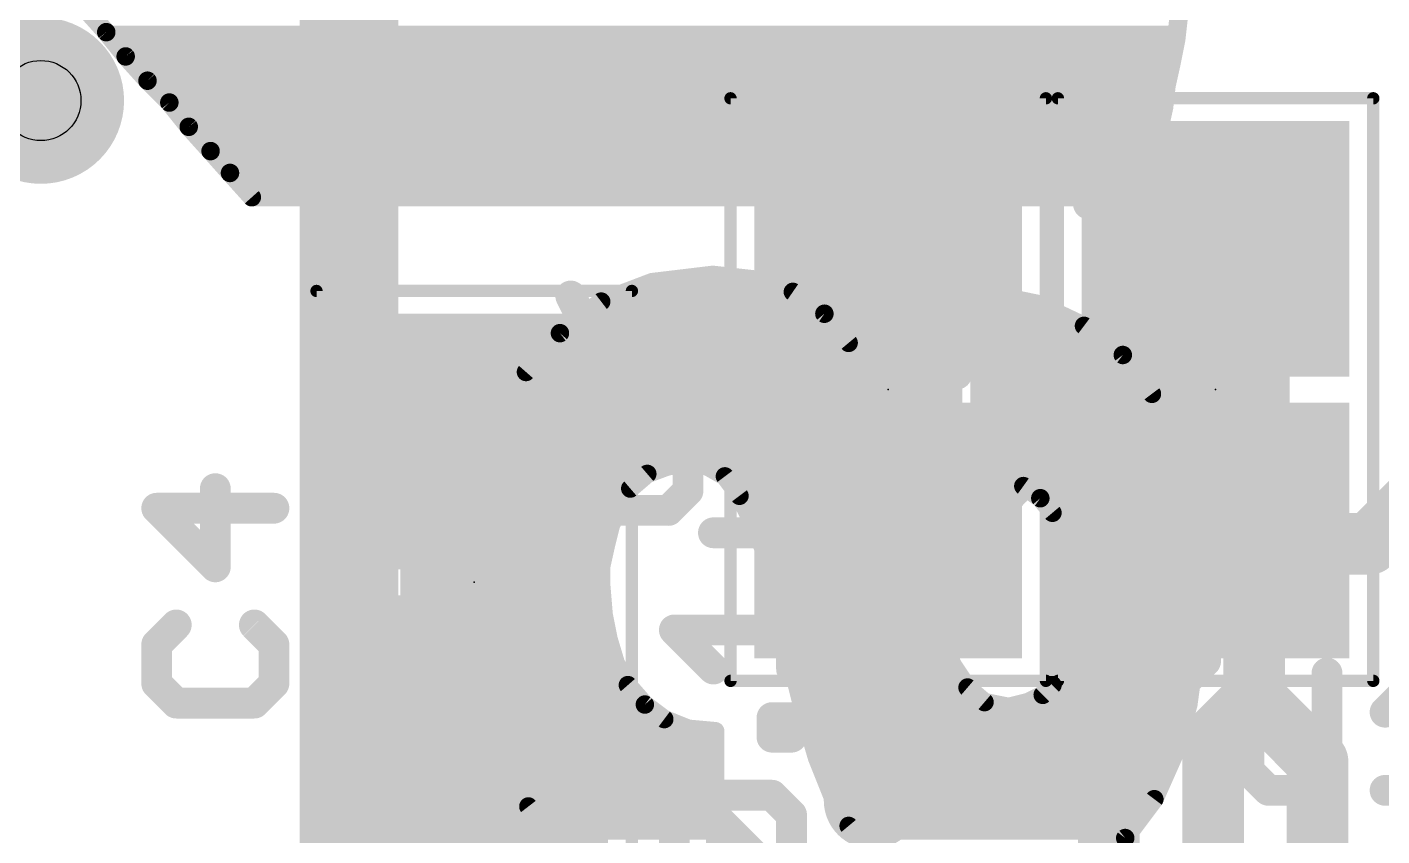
# Model space of a CAD drawing. Extents: x -44 to 63, y -21 to 59.
# Drawn here: x 7.17 to 12.75, y 20.7 to 24.04 of the extents above; entities that cross this region are included whole.
import ezdxf

# ---------------------------------------------------------------- set-up
doc = ezdxf.new("R2010")
doc.units = 0
for name, color, linetype in [('1', 12, 'CONTINUOUS'), ('16', 132, 'CONTINUOUS'), ('18', 110, 'CONTINUOUS'), ('21', 41, 'CONTINUOUS'), ('22', 40, 'CONTINUOUS'), ('23', 53, 'CONTINUOUS'), ('25', 253, 'CONTINUOUS'), ('27', 253, 'CONTINUOUS'), ('29', 253, 'CONTINUOUS'), ('31', 253, 'CONTINUOUS'), ('35', 253, 'CONTINUOUS'), ('39', 12, 'CONTINUOUS'), ('44', 253, 'CONTINUOUS'), ('51', 53, 'CONTINUOUS')]:
    doc.layers.add(name, color=color, linetype=linetype)

# ---------------------------------------------------------------- blocks, each defined once
blk = doc.blocks.new('RECT')
blk.add_solid([(-0.5, -0.5), (0.5, -0.5), (-0.5, 0.5), (0.5, 0.5)])
blk = doc.blocks.new('ROUNDV')
at = {"const_width": 0.5}
blk.add_lwpolyline([(0, -0.25, 1), (0, 0.25, 1), (0, -0.25)], format="xyb", dxfattribs=at)

msp = doc.modelspace()

# ---------------------------------------------------------------- linework, layer by layer
at = {"layer": '1', "const_width": 0.254}
for points in [[(13.0175, 22.225), (12.7, 21.9075)], [(10.7156, 21.1931), (10.7156, 21.9625)], [(12.2238, 21.8038), (12.065, 21.9625)], [(12.12, 21.9075), (12.065, 21.9625)], [(12.7, 21.9075), (12.12, 21.9075)], [(12.2238, 21.2725), (12.2238, 21.8038)], [(12.055, 21.1038), (12.2238, 21.2725)], [(12.485, 21.0113), (12.2238, 21.2725)], [(9.0091, 20.0819), (9.0091, 21.1687)], [(10.8347, 21.0741), (10.7156, 21.1931)], [(12.055, 20.275), (12.055, 21.1038)], [(11.4697, 21.0741), (10.8347, 21.0741)], [(11.625, 20.9187), (11.4697, 21.0741)], [(12.485, 20.275), (12.485, 21.0113)], [(11.625, 20.275), (11.625, 20.9187)]]:
    msp.add_lwpolyline(points, dxfattribs=at)
at = {"layer": '1', "const_width": 0.127}
for points in [[(10.7791, 21.9625, 1), (10.6521, 21.9625)], [(12.1099, 22.0074, 1), (12.0201, 21.9176)], [(12.1099, 22.0074, 1), (12.0201, 21.9176)], [(12.12, 21.971, 1), (12.12, 21.844)], [(12.0751, 21.8626, 1), (12.1649, 21.9524)], [(12.6551, 21.9524, 1), (12.7449, 21.8626)], [(12.7, 21.844, 1), (12.7, 21.971)], [(12.2873, 21.8038, 1), (12.1603, 21.8038)], [(12.1788, 21.7588, 1), (12.2687, 21.8487)], [(12.2687, 21.3174, 1), (12.1788, 21.2276)], [(12.2687, 21.2276, 1), (12.1788, 21.3174)], [(12.1603, 21.2725, 1), (12.2873, 21.2725)], [(9.0726, 21.1687, 1), (8.9456, 21.1687)], [(10.7605, 21.238, 1), (10.6707, 21.1482)], [(10.6521, 21.1931, 1), (10.7791, 21.1931)], [(12.1185, 21.1038, 1), (11.9915, 21.1038)], [(10.8347, 21.1376, 1), (10.8347, 21.0106)], [(10.7898, 21.0292, 1), (10.8796, 21.119)], [(11.5146, 21.119, 1), (11.4248, 21.0292)], [(11.4697, 21.0106, 1), (11.4697, 21.1376)], [(12.0101, 21.1487, 1), (12.0999, 21.0588)], [(12.5485, 21.0113, 1), (12.4215, 21.0113)], [(12.4401, 20.9663, 1), (12.5299, 21.0562)], [(11.6885, 20.9187, 1), (11.5615, 20.9187)], [(11.5801, 20.8738, 1), (11.6699, 20.9637)]]:
    msp.add_lwpolyline(points, format="xyb", dxfattribs=at)
at = {"layer": '16', "const_width": 0.4064}
msp.add_lwpolyline([(8.4931, 20.0819), (8.4931, 24.2888)], dxfattribs=at)
at = {"layer": '21', "const_width": 0.2}
msp.add_lwpolyline([(10.65, 20.75, 1), (10.65, 20.95, 1), (10.65, 20.75)], format="xyb", dxfattribs=at)
at = {"layer": '22', "const_width": 0.0762}
for points in [[(7.4025, 24.115), (7.4925, 24.015)], [(11.9025, 23.985), (11.9125, 24.075)], [(7.4925, 24.015), (7.5725, 23.915)], [(7.5021, 24.003), (11.9045, 24.003)], [(11.8825, 23.885), (11.9025, 23.985)], [(7.5631, 23.9268), (11.8909, 23.9268)], [(7.5725, 23.915), (7.6625, 23.815)], [(11.8625, 23.795), (11.8825, 23.885)], [(7.6305, 23.8506), (11.8749, 23.8506)], [(7.6625, 23.815), (7.7525, 23.725)], [(7.7031, 23.7744), (11.8602, 23.7744)], [(11.8525, 23.705), (11.8625, 23.795)], [(7.7525, 23.725), (7.8325, 23.625)], [(7.7739, 23.6982), (11.851, 23.6982)], [(11.8325, 23.615), (11.8525, 23.705)], [(7.8325, 23.625), (7.9225, 23.525)], [(7.8352, 23.622), (11.8341, 23.622)], [(11.8225, 23.515), (11.8325, 23.615)], [(7.9038, 23.5458), (11.8256, 23.5458)], [(7.9225, 23.525), (8.0025, 23.435)], [(11.8025, 23.425), (11.8225, 23.515)], [(7.9717, 23.4696), (11.8124, 23.4696)], [(8.0025, 23.435), (8.0925, 23.335)], [(11.7825, 23.335), (11.8025, 23.425)], [(8.0399, 23.3934), (11.7955, 23.3934)], [(8.0925, 23.335), (11.7825, 23.335)], [(9.7425, 22.985), (9.5325, 22.905)], [(9.9925, 23.015), (9.7425, 22.985)], [(9.9708, 23.0124), (10.0159, 23.0124)], [(10.1725, 22.995), (9.9925, 23.015)], [(10.3225, 22.945), (10.1725, 22.995)], [(9.6144, 22.9362), (10.3352, 22.9362)], [(10.4525, 22.855), (10.3225, 22.945)], [(11.3325, 22.895), (11.0925, 22.945)], [(11.0925, 22.945), (11.0925, 22.205)], [(11.0925, 22.9362), (11.1347, 22.9362)], [(9.5325, 22.905), (9.3625, 22.775)], [(9.4737, 22.86), (10.4453, 22.86)], [(11.0925, 22.86), (11.4064, 22.86)], [(11.5225, 22.805), (11.3325, 22.895)], [(10.5525, 22.735), (10.4525, 22.855)], [(11.6825, 22.685), (11.5225, 22.805)], [(9.3625, 22.775), (9.2225, 22.615)], [(9.374, 22.7838), (10.5118, 22.7838)], [(11.0925, 22.7838), (11.5508, 22.7838)], [(9.3035, 22.7076), (10.5694, 22.7076)], [(10.6325, 22.605), (10.5525, 22.735)], [(11.0925, 22.7076), (11.6524, 22.7076)], [(11.8025, 22.525), (11.6825, 22.685)], [(9.2225, 22.615), (9.1225, 22.415)], [(9.2369, 22.6314), (10.6163, 22.6314)], [(10.6925, 22.455), (10.6325, 22.605)], [(11.0925, 22.6314), (11.7227, 22.6314)], [(9.1926, 22.5552), (10.6524, 22.5552)], [(11.0925, 22.5552), (11.7798, 22.5552)], [(11.8925, 22.345), (11.8025, 22.525)], [(9.1545, 22.479), (10.6829, 22.479)], [(11.0925, 22.479), (11.8255, 22.479)], [(9.1225, 22.415), (9.0625, 22.195)], [(10.7425, 22.285), (10.6925, 22.455)], [(9.1192, 22.4028), (10.7079, 22.4028)], [(11.0925, 22.4028), (11.8636, 22.4028)], [(9.0984, 22.3266), (10.7303, 22.3266)], [(11.0925, 22.3266), (11.8978, 22.3266)], [(11.9525, 22.135), (11.8925, 22.345)], [(9.0776, 22.2504), (10.7533, 22.2504)], [(9.8025, 22.225), (9.8925, 22.245)], [(9.8925, 22.245), (9.9725, 22.225)], [(10.7925, 22.125), (10.7425, 22.285)], [(11.0925, 22.2504), (11.9195, 22.2504)], [(9.0625, 22.195), (9.0225, 21.965)], [(9.6525, 22.135), (9.7225, 22.195)], [(9.7225, 22.195), (9.8025, 22.225)], [(9.9725, 22.225), (10.0425, 22.185)], [(11.0925, 22.205), (11.1925, 22.185)], [(9.0589, 22.1742), (9.6982, 22.1742)], [(9.6125, 22.065), (9.6525, 22.135)], [(10.0425, 22.185), (10.1025, 22.105)], [(10.0506, 22.1742), (10.7771, 22.1742)], [(11.1925, 22.185), (11.2725, 22.145)], [(11.2141, 22.1742), (11.9413, 22.1742)], [(11.2725, 22.145), (11.3425, 22.095)], [(11.9825, 21.925), (11.9525, 22.135)], [(9.0456, 22.098), (9.6314, 22.098)], [(10.1025, 22.105), (10.1525, 22.005)], [(10.106, 22.098), (10.7973, 22.098)], [(10.8225, 21.955), (10.7925, 22.125)], [(11.3383, 22.098), (11.9578, 22.098)], [(11.3425, 22.095), (11.3925, 22.035)], [(9.0324, 22.0218), (9.5909, 22.0218)], [(9.5725, 21.985), (9.6125, 22.065)], [(10.1441, 22.0218), (10.8107, 22.0218)], [(11.3925, 22.035), (11.4325, 21.955)], [(11.3991, 22.0218), (11.9687, 22.0218)], [(9.0225, 21.965), (9.0125, 21.725)], [(9.5525, 21.905), (9.5725, 21.985)], [(10.1525, 22.005), (10.2025, 21.885)], [(9.0217, 21.9456), (9.5626, 21.9456)], [(10.1773, 21.9456), (10.8248, 21.9456)], [(10.8625, 21.795), (10.8225, 21.955)], [(11.4325, 21.955), (11.4525, 21.865)], [(11.4346, 21.9456), (11.9796, 21.9456)], [(11.9925, 21.695), (11.9825, 21.925)], [(9.0185, 21.8694), (9.5446, 21.8694)], [(9.5325, 21.815), (9.5525, 21.905)], [(10.2025, 21.885), (10.2425, 21.735)], [(10.2067, 21.8694), (10.8439, 21.8694)], [(11.4515, 21.8694), (11.9849, 21.8694)], [(11.4525, 21.865), (11.4725, 21.775)], [(9.5325, 21.735), (9.5325, 21.815)], [(9.0153, 21.7932), (9.5325, 21.7932)], [(10.227, 21.7932), (10.8629, 21.7932)], [(10.8925, 21.645), (10.8625, 21.795)], [(11.4685, 21.7932), (11.9882, 21.7932)], [(11.4725, 21.775), (11.4725, 21.605)], [(9.0125, 21.725), (9.0225, 21.485)], [(9.0128, 21.717), (9.534, 21.717)], [(9.5425, 21.615), (9.5325, 21.735)], [(10.2425, 21.735), (10.2825, 21.555)], [(10.2465, 21.717), (10.8781, 21.717)], [(11.4725, 21.717), (11.9915, 21.717)], [(11.9825, 21.465), (11.9925, 21.695)], [(9.016, 21.6408), (9.5404, 21.6408)], [(10.2634, 21.6408), (10.8938, 21.6408)], [(10.9325, 21.515), (10.8925, 21.645)], [(11.4725, 21.6408), (11.9901, 21.6408)], [(9.5625, 21.515), (9.5425, 21.615)], [(11.4725, 21.605), (11.4625, 21.525)], [(9.0192, 21.5646), (9.5526, 21.5646)], [(10.2804, 21.5646), (10.9172, 21.5646)], [(10.2825, 21.555), (10.3325, 21.355)], [(11.4625, 21.525), (11.4525, 21.455)], [(11.4675, 21.5646), (11.9868, 21.5646)], [(9.0224, 21.4884), (9.5705, 21.4884)], [(9.0225, 21.485), (9.0625, 21.245)], [(9.5925, 21.415), (9.5625, 21.515)], [(10.2992, 21.4884), (10.9446, 21.4884)], [(10.9825, 21.405), (10.9325, 21.515)], [(11.4573, 21.4884), (11.9835, 21.4884)], [(11.9525, 21.245), (11.9825, 21.465)], [(9.0346, 21.4122), (9.5941, 21.4122)], [(9.6425, 21.325), (9.5925, 21.415)], [(10.3182, 21.4122), (10.9792, 21.4122)], [(11.4525, 21.455), (11.4325, 21.385)], [(11.4403, 21.4122), (11.9753, 21.4122)], [(10.3325, 21.355), (10.3725, 21.195)], [(11.0425, 21.315), (10.9825, 21.405)], [(11.4325, 21.385), (11.3925, 21.325)], [(9.0473, 21.336), (9.6364, 21.336)], [(9.7125, 21.245), (9.6425, 21.325)], [(10.3373, 21.336), (11.0285, 21.336)], [(11.1125, 21.255), (11.0425, 21.315)], [(11.3925, 21.325), (11.3525, 21.285)], [(11.3998, 21.336), (11.9649, 21.336)], [(9.06, 21.2598), (9.6996, 21.2598)], [(9.0625, 21.245), (9.1325, 21.025)], [(9.7925, 21.185), (9.7125, 21.245)], [(10.3563, 21.2598), (11.1069, 21.2598)], [(11.2125, 21.235), (11.1125, 21.255)], [(11.2925, 21.255), (11.2125, 21.235)], [(11.3525, 21.285), (11.2925, 21.255)], [(11.3021, 21.2598), (11.9545, 21.2598)], [(11.8925, 21.035), (11.9525, 21.245)], [(9.082, 21.1836), (9.796, 21.1836)], [(9.8925, 21.145), (9.7925, 21.185)], [(10.3725, 21.195), (10.4225, 21.025)], [(10.3758, 21.1836), (11.935, 21.1836)], [(10.0025, 21.135), (9.8925, 21.145)], [(10.0025, 21.045), (10.0025, 21.135)], [(9.1063, 21.1074), (10.0025, 21.1074)], [(10.3983, 21.1074), (11.9132, 21.1074)], [(9.1305, 21.0312), (10.0025, 21.0312)], [(9.1325, 21.025), (9.2325, 20.825)], [(10.0025, 20.395), (10.0025, 21.045)], [(10.4207, 21.0312), (11.8908, 21.0312)], [(10.4225, 21.025), (10.4825, 20.875)], [(11.8125, 20.855), (11.8925, 21.035)], [(9.1675, 20.955), (10.0025, 20.955)], [(10.4505, 20.955), (11.8569, 20.955)], [(9.2056, 20.8788), (10.0025, 20.8788)], [(10.481, 20.8788), (11.8231, 20.8788)], [(10.4825, 20.875), (10.5525, 20.745)], [(11.6925, 20.695), (11.8125, 20.855)], [(9.2325, 20.825), (9.3625, 20.655)], [(9.2496, 20.8026), (10.0025, 20.8026)], [(10.5215, 20.8026), (11.7732, 20.8026)], [(10.5525, 20.745), (10.6525, 20.625)], [(9.3079, 20.7264), (10.0025, 20.7264)], [(10.568, 20.7264), (11.7161, 20.7264)], [(11.5325, 20.565), (11.6925, 20.695)]]:
    msp.add_lwpolyline(points, dxfattribs=at)
at = {"layer": '22', "const_width": 0.0381}
for points in [[(7.5074, 24.0269, 1), (7.4776, 24.0031)], [(7.4783, 24.0023, 1), (7.5067, 24.0277)], [(7.5021, 24.0221, 1), (7.5021, 23.984)], [(11.9212, 23.9813, 1), (11.8838, 23.9887)], [(11.9045, 23.984, 1), (11.9045, 24.0221)], [(7.5631, 23.9459, 1), (7.5631, 23.9078)], [(11.8836, 23.9871, 1), (11.9214, 23.9829)], [(11.8909, 23.9078, 1), (11.8909, 23.9459)], [(7.5867, 23.9277, 1), (7.5583, 23.9023)], [(7.5576, 23.9031, 1), (7.5874, 23.9269)], [(11.8638, 23.8887, 1), (11.9012, 23.8813)], [(11.9011, 23.8809, 1), (11.8639, 23.8891)], [(7.6305, 23.8697, 1), (7.6305, 23.8316)], [(7.676, 23.8285, 1), (7.649, 23.8015)], [(7.6483, 23.8023, 1), (7.6767, 23.8277)], [(11.8749, 23.8316, 1), (11.8749, 23.8697)], [(7.7031, 23.7934, 1), (7.7031, 23.7553)], [(11.8439, 23.7991, 1), (11.8811, 23.7909)], [(11.8814, 23.7929, 1), (11.8436, 23.7971)], [(11.8602, 23.7553, 1), (11.8602, 23.7934)], [(7.7674, 23.7369, 1), (7.7376, 23.7131)], [(7.739, 23.7115, 1), (7.766, 23.7385)], [(7.7739, 23.7172, 1), (7.7739, 23.6791)], [(11.8711, 23.7009, 1), (11.8339, 23.7091)], [(11.851, 23.6791, 1), (11.851, 23.7172)], [(11.8336, 23.7071, 1), (11.8714, 23.7029)], [(7.8467, 23.6377, 1), (7.8183, 23.6123)], [(7.8352, 23.641, 1), (7.8352, 23.6029)], [(7.8176, 23.6131, 1), (7.8474, 23.6369)], [(11.8515, 23.6131, 1), (11.8135, 23.6169)], [(11.8139, 23.6191, 1), (11.8511, 23.6109)], [(11.8341, 23.6029, 1), (11.8341, 23.641)], [(7.9038, 23.5648, 1), (7.9038, 23.5267)], [(11.8256, 23.5267, 1), (11.8256, 23.5648)], [(7.9367, 23.5377, 1), (7.9083, 23.5123)], [(7.9083, 23.5123, 1), (7.9367, 23.5377)], [(11.8035, 23.5169, 1), (11.8415, 23.5131)], [(11.8411, 23.5109, 1), (11.8039, 23.5191)], [(7.9717, 23.4886, 1), (7.9717, 23.4505)], [(8.0167, 23.4477, 1), (7.9883, 23.4223)], [(7.9883, 23.4223, 1), (8.0167, 23.4477)], [(11.8211, 23.4209, 1), (11.7839, 23.4291)], [(11.8124, 23.4505, 1), (11.8124, 23.4886)], [(8.0399, 23.4124, 1), (8.0399, 23.3743)], [(11.7839, 23.4291, 1), (11.8211, 23.4209)], [(11.7955, 23.3743, 1), (11.7955, 23.4124)], [(8.0925, 23.3541, 1), (8.0925, 23.316)], [(8.0783, 23.3223, 1), (8.1067, 23.3477)], [(11.7639, 23.3391, 1), (11.8011, 23.3309)], [(11.7825, 23.316, 1), (11.7825, 23.3541)], [(9.7402, 23.0039, 1), (9.7448, 22.9661)], [(9.7493, 22.9672, 1), (9.7357, 23.0028)], [(9.9708, 23.0314, 1), (9.9708, 22.9933)], [(9.9946, 23.0339, 1), (9.9904, 22.9961)], [(9.9948, 22.9961, 1), (9.9902, 23.0339)], [(10.0159, 22.9933, 1), (10.0159, 23.0314)], [(10.1785, 23.0131, 1), (10.1665, 22.9769)], [(10.1704, 22.9761, 1), (10.1746, 23.0139)], [(9.6144, 22.9552, 1), (9.6144, 22.9171)], [(10.3333, 22.9607, 1), (10.3117, 22.9293)], [(10.3165, 22.9269, 1), (10.3285, 22.9631)], [(10.3352, 22.9171, 1), (10.3352, 22.9552)], [(11.0964, 22.9636, 1), (11.0886, 22.9264)], [(11.1116, 22.945, 1), (11.0735, 22.945)], [(11.0925, 22.9552, 1), (11.0925, 22.9171)], [(11.1347, 22.9171, 1), (11.1347, 22.9552)], [(9.4737, 22.879, 1), (9.4737, 22.8409)], [(9.5257, 22.9228, 1), (9.5393, 22.8872)], [(9.5441, 22.8899, 1), (9.5209, 22.9201)], [(10.4453, 22.8409, 1), (10.4453, 22.879)], [(11.0925, 22.879, 1), (11.0925, 22.8409)], [(11.3407, 22.9122, 1), (11.3243, 22.8778)], [(11.3286, 22.8764, 1), (11.3364, 22.9136)], [(11.4064, 22.8409, 1), (11.4064, 22.879)], [(10.4671, 22.8672, 1), (10.4379, 22.8428)], [(10.4417, 22.8393, 1), (10.4633, 22.8707)], [(11.5339, 22.8202, 1), (11.5111, 22.7898)], [(11.5143, 22.7878, 1), (11.5307, 22.8222)], [(9.3509, 22.7901, 1), (9.3741, 22.7599)], [(9.3768, 22.7625, 1), (9.3482, 22.7875)], [(9.374, 22.8028, 1), (9.374, 22.7647)], [(10.5118, 22.7647, 1), (10.5118, 22.8028)], [(11.0925, 22.8028, 1), (11.0925, 22.7647)], [(11.5508, 22.7647, 1), (11.5508, 22.8028)], [(9.3035, 22.7266, 1), (9.3035, 22.6885)], [(10.5687, 22.745, 1), (10.5363, 22.725)], [(10.5379, 22.7228, 1), (10.5671, 22.7472)], [(10.5694, 22.6885, 1), (10.5694, 22.7266)], [(11.0925, 22.7266, 1), (11.0925, 22.6885)], [(11.6524, 22.6885, 1), (11.6524, 22.7266)], [(11.6977, 22.6964, 1), (11.6673, 22.6736)], [(11.6711, 22.6698, 1), (11.6939, 22.7002)], [(9.2082, 22.6275, 1), (9.2368, 22.6025)], [(9.2395, 22.6065, 1), (9.2055, 22.6235)], [(9.2369, 22.6505, 1), (9.2369, 22.6124)], [(10.6502, 22.6121, 1), (10.6148, 22.5979)], [(10.6163, 22.6124, 1), (10.6163, 22.6505)], [(10.6163, 22.595, 1), (10.6487, 22.615)], [(11.0925, 22.6505, 1), (11.0925, 22.6124)], [(11.7227, 22.6124, 1), (11.7227, 22.6505)], [(9.1926, 22.5743, 1), (9.1926, 22.5362)], [(10.6524, 22.5362, 1), (10.6524, 22.5743)], [(11.0925, 22.5743, 1), (11.0925, 22.5362)], [(11.7798, 22.5362, 1), (11.7798, 22.5743)], [(11.8195, 22.5335, 1), (11.7855, 22.5165)], [(9.1545, 22.4981, 1), (9.1545, 22.46)], [(10.6829, 22.46, 1), (10.6829, 22.4981)], [(11.0925, 22.4981, 1), (11.0925, 22.46)], [(11.7873, 22.5136, 1), (11.8177, 22.5364)], [(11.8255, 22.46, 1), (11.8255, 22.4981)], [(9.1409, 22.41, 1), (9.1041, 22.42)], [(10.7108, 22.4604, 1), (10.6742, 22.4496)], [(10.6748, 22.4479, 1), (10.7102, 22.4621)], [(9.1192, 22.4219, 1), (9.1192, 22.3838)], [(9.1055, 22.4235, 1), (9.1395, 22.4065)], [(10.7079, 22.3838, 1), (10.7079, 22.4219)], [(11.0925, 22.4219, 1), (11.0925, 22.3838)], [(11.8636, 22.3838, 1), (11.8636, 22.4219)], [(9.0984, 22.3457, 1), (9.0984, 22.3076)], [(10.7303, 22.3076, 1), (10.7303, 22.3457)], [(11.0925, 22.3457, 1), (11.0925, 22.3076)], [(11.9108, 22.3502, 1), (11.8742, 22.3398)], [(11.8755, 22.3365, 1), (11.9095, 22.3535)], [(11.8978, 22.3076, 1), (11.8978, 22.3457)], [(9.0776, 22.2695, 1), (9.0776, 22.2314)], [(9.8971, 22.2635, 1), (9.8879, 22.2265)], [(9.8966, 22.2264, 1), (9.8884, 22.2636)], [(10.7607, 22.2907, 1), (10.7243, 22.2793)], [(10.7242, 22.2796, 1), (10.7608, 22.2904)], [(10.7533, 22.2314, 1), (10.7533, 22.2695)], [(11.0925, 22.2695, 1), (11.0925, 22.2314)], [(11.9195, 22.2314, 1), (11.9195, 22.2695)], [(9.0813, 22.1917, 1), (9.0437, 22.1983)], [(9.7158, 22.2128, 1), (9.7292, 22.1772)], [(9.7349, 22.1805, 1), (9.7101, 22.2095)], [(9.7984, 22.2436, 1), (9.8066, 22.2064)], [(9.8092, 22.2072, 1), (9.7958, 22.2428)], [(9.982, 22.2415, 1), (9.963, 22.2085)], [(9.9679, 22.2065, 1), (9.9771, 22.2435)], [(11.0962, 22.2237, 1), (11.0888, 22.1863)], [(9.0589, 22.1933, 1), (9.0589, 22.1552)], [(9.0441, 22.2, 1), (9.0809, 22.19)], [(9.669, 22.1255, 1), (9.636, 22.1445)], [(9.6982, 22.1552, 1), (9.6982, 22.1933)], [(10.0577, 22.1964, 1), (10.0273, 22.1736)], [(10.0506, 22.1933, 1), (10.0506, 22.1552)], [(10.033, 22.1685, 1), (10.052, 22.2015)], [(10.7771, 22.1552, 1), (10.7771, 22.1933)], [(11.0735, 22.205, 1), (11.1116, 22.205)], [(11.201, 22.202, 1), (11.184, 22.168)], [(11.1888, 22.1663, 1), (11.1962, 22.2037)], [(11.2141, 22.1933, 1), (11.2141, 22.1552)], [(11.2836, 22.1605, 1), (11.2614, 22.1295)], [(11.264, 22.128, 1), (11.281, 22.162)], [(11.9714, 22.1377, 1), (11.9336, 22.1323)], [(11.9413, 22.1552, 1), (11.9413, 22.1933)], [(9.0456, 22.1171, 1), (9.0456, 22.079)], [(9.6314, 22.079, 1), (9.6314, 22.1171)], [(9.6401, 22.1495, 1), (9.6649, 22.1205)], [(10.1195, 22.1135, 1), (10.0855, 22.0965)], [(10.106, 22.1171, 1), (10.106, 22.079)], [(10.0873, 22.0936, 1), (10.1177, 22.1164)], [(10.8113, 22.1283, 1), (10.7737, 22.1217)], [(10.7743, 22.1193, 1), (10.8107, 22.1307)], [(10.7973, 22.079, 1), (10.7973, 22.1171)], [(11.3383, 22.1171, 1), (11.3383, 22.079)], [(11.3571, 22.1072, 1), (11.3279, 22.0828)], [(11.3314, 22.0795, 1), (11.3536, 22.1105)], [(11.9342, 22.1298, 1), (11.9708, 22.1402)], [(11.9578, 22.079, 1), (11.9578, 22.1171)], [(9.0324, 22.0409, 1), (9.0324, 22.0028)], [(9.5909, 22.0028, 1), (9.5909, 22.0409)], [(9.596, 22.0745, 1), (9.629, 22.0555)], [(9.6295, 22.0565, 1), (9.5955, 22.0735)], [(10.1441, 22.0409, 1), (10.1441, 22.0028)], [(10.8107, 22.0028, 1), (10.8107, 22.0409)], [(11.4095, 22.0435, 1), (11.3755, 22.0265)], [(11.3779, 22.0228, 1), (11.4071, 22.0472)], [(11.3991, 22.0409, 1), (11.3991, 22.0028)], [(11.9687, 22.0028, 1), (11.9687, 22.0409)], [(9.0415, 21.9642, 1), (9.0035, 21.9658)], [(9.5555, 21.9935, 1), (9.5895, 21.9765)], [(9.591, 21.9804, 1), (9.554, 21.9896)], [(10.1701, 22.0123, 1), (10.1349, 21.9977)], [(10.1355, 21.9965, 1), (10.1695, 22.0135)], [(9.0217, 21.9647, 1), (9.0217, 21.9266)], [(9.0037, 21.9683, 1), (9.0413, 21.9617)], [(9.5626, 21.9266, 1), (9.5626, 21.9647)], [(10.1773, 21.9647, 1), (10.1773, 21.9266)], [(10.841, 21.9596, 1), (10.804, 21.9504)], [(10.8037, 21.9517, 1), (10.8413, 21.9583)], [(10.8248, 21.9266, 1), (10.8248, 21.9647)], [(11.4511, 21.9591, 1), (11.4139, 21.9509)], [(11.4155, 21.9465, 1), (11.4495, 21.9635)], [(11.4346, 21.9647, 1), (11.4346, 21.9266)], [(12.0015, 21.9258, 1), (11.9635, 21.9242)], [(11.9636, 21.9223, 1), (12.0014, 21.9277)], [(11.9796, 21.9266, 1), (11.9796, 21.9647)], [(9.0185, 21.8885, 1), (9.0185, 21.8504)], [(9.534, 21.9096, 1), (9.571, 21.9004)], [(9.5711, 21.9009, 1), (9.5339, 21.9091)], [(9.5446, 21.8504, 1), (9.5446, 21.8885)], [(10.2209, 21.8899, 1), (10.1841, 21.8801)], [(10.1849, 21.8777, 1), (10.2201, 21.8923)], [(10.2067, 21.8885, 1), (10.2067, 21.8504)], [(10.8439, 21.8504, 1), (10.8439, 21.8885)], [(11.4515, 21.8885, 1), (11.4515, 21.8504)], [(11.4711, 21.8691, 1), (11.4339, 21.8609)], [(11.9849, 21.8504, 1), (11.9849, 21.8885)], [(9.5139, 21.8191, 1), (9.5511, 21.8109)], [(9.5516, 21.815, 1), (9.5135, 21.815)], [(11.4339, 21.8609, 1), (11.4711, 21.8691)], [(9.0153, 21.8123, 1), (9.0153, 21.7742)], [(9.5325, 21.7742, 1), (9.5325, 21.8123)], [(10.227, 21.8123, 1), (10.227, 21.7742)], [(10.8812, 21.7987, 1), (10.8438, 21.7913)], [(10.844, 21.7904, 1), (10.881, 21.7996)], [(10.8629, 21.7742, 1), (10.8629, 21.8123)], [(11.4685, 21.8123, 1), (11.4685, 21.7742)], [(11.4916, 21.775, 1), (11.4535, 21.775)], [(11.4539, 21.7709, 1), (11.4911, 21.7791)], [(11.9882, 21.7742, 1), (11.9882, 21.8123)], [(9.0315, 21.7258, 1), (8.9935, 21.7242)], [(8.9935, 21.7258, 1), (9.0315, 21.7242)], [(9.0128, 21.7361, 1), (9.0128, 21.698)], [(9.5515, 21.7366, 1), (9.5135, 21.7334)], [(9.5135, 21.735, 1), (9.5516, 21.735)], [(9.534, 21.698, 1), (9.534, 21.7361)], [(10.2611, 21.7391, 1), (10.2239, 21.7309)], [(10.2241, 21.7301, 1), (10.2609, 21.7399)], [(10.2465, 21.7361, 1), (10.2465, 21.698)], [(10.8781, 21.698, 1), (10.8781, 21.7361)], [(11.4725, 21.7361, 1), (11.4725, 21.698)], [(12.0115, 21.6942, 1), (11.9735, 21.6958)], [(11.9915, 21.698, 1), (11.9915, 21.7361)], [(9.016, 21.6599, 1), (9.016, 21.6218)], [(9.5404, 21.6218, 1), (9.5404, 21.6599)], [(10.2634, 21.6599, 1), (10.2634, 21.6218)], [(10.9107, 21.6506, 1), (10.8743, 21.6394)], [(10.8738, 21.6413, 1), (10.9112, 21.6487)], [(10.8938, 21.6218, 1), (10.8938, 21.6599)], [(11.4725, 21.6599, 1), (11.4725, 21.6218)], [(11.9735, 21.6942, 1), (12.0115, 21.6958)], [(11.9901, 21.6218, 1), (11.9901, 21.6599)], [(9.5612, 21.6187, 1), (9.5238, 21.6113)], [(9.5235, 21.6134, 1), (9.5615, 21.6166)], [(11.4914, 21.6026, 1), (11.4536, 21.6074)], [(11.4535, 21.605, 1), (11.4916, 21.605)], [(9.0192, 21.5837, 1), (9.0192, 21.5456)], [(9.5526, 21.5456, 1), (9.5526, 21.5837)], [(10.2804, 21.5837, 1), (10.2804, 21.5456)], [(10.301, 21.5596, 1), (10.264, 21.5504)], [(10.2639, 21.5509, 1), (10.3011, 21.5591)], [(10.9172, 21.5456, 1), (10.9172, 21.5837)], [(11.4814, 21.5223, 1), (11.4436, 21.5277)], [(11.4675, 21.5837, 1), (11.4675, 21.5456)], [(11.9868, 21.5456, 1), (11.9868, 21.5837)], [(9.0224, 21.5075, 1), (9.0224, 21.4694)], [(9.0413, 21.4881, 1), (9.0037, 21.4819)], [(9.0035, 21.4842, 1), (9.0415, 21.4858)], [(9.5807, 21.5205, 1), (9.5443, 21.5095)], [(9.5438, 21.5113, 1), (9.5812, 21.5187)], [(9.5705, 21.4694, 1), (9.5705, 21.5075)], [(10.2992, 21.5075, 1), (10.2992, 21.4694)], [(10.9498, 21.5229, 1), (10.9152, 21.5071)], [(10.9143, 21.5094, 1), (10.9507, 21.5206)], [(10.9446, 21.4694, 1), (10.9446, 21.5075)], [(11.4573, 21.5075, 1), (11.4573, 21.4694)], [(11.4436, 21.5274, 1), (11.4814, 21.5226)], [(12.0014, 21.4624, 1), (11.9636, 21.4676)], [(11.9835, 21.4694, 1), (11.9835, 21.5075)], [(9.0346, 21.4313, 1), (9.0346, 21.3932)], [(9.6092, 21.4243, 1), (9.5758, 21.4057)], [(9.5941, 21.3932, 1), (9.5941, 21.4313)], [(10.3182, 21.4313, 1), (10.3182, 21.3932)], [(10.9792, 21.3932, 1), (10.9792, 21.4313)], [(11.4403, 21.4313, 1), (11.4403, 21.3932)], [(11.4336, 21.4577, 1), (11.4714, 21.4523)], [(11.4708, 21.4498, 1), (11.4342, 21.4602)], [(11.9635, 21.4658, 1), (12.0015, 21.4642)], [(11.9753, 21.3932, 1), (11.9753, 21.4313)], [(9.5743, 21.4095, 1), (9.6107, 21.4205)], [(10.351, 21.3596, 1), (10.314, 21.3504)], [(10.9984, 21.4156, 1), (10.9666, 21.3944)], [(10.9652, 21.3971, 1), (10.9998, 21.4129)], [(11.4142, 21.3902, 1), (11.4508, 21.3798)], [(11.4484, 21.3744, 1), (11.4166, 21.3956)], [(9.0473, 21.3551, 1), (9.0473, 21.317)], [(9.6568, 21.3375, 1), (9.6282, 21.3125)], [(9.6258, 21.3157, 1), (9.6592, 21.3343)], [(9.6364, 21.317, 1), (9.6364, 21.3551)], [(10.314, 21.3504, 1), (10.351, 21.3596)], [(10.3373, 21.3551, 1), (10.3373, 21.317)], [(11.0549, 21.3295, 1), (11.0301, 21.3005)], [(11.0266, 21.3044, 1), (11.0584, 21.3256)], [(11.0285, 21.317, 1), (11.0285, 21.3551)], [(11.3766, 21.3356, 1), (11.4084, 21.3144)], [(11.406, 21.3115, 1), (11.379, 21.3385)], [(11.3998, 21.3551, 1), (11.3998, 21.317)], [(11.9649, 21.317, 1), (11.9649, 21.3551)], [(9.06, 21.2789, 1), (9.06, 21.2408)], [(9.0807, 21.2508, 1), (9.0443, 21.2392)], [(9.7239, 21.2602, 1), (9.7011, 21.2298)], [(9.6982, 21.2325, 1), (9.7268, 21.2575)], [(9.6996, 21.2408, 1), (9.6996, 21.2789)], [(10.3563, 21.2789, 1), (10.3563, 21.2408)], [(11.1162, 21.2737, 1), (11.1088, 21.2363)], [(11.1001, 21.2405, 1), (11.1249, 21.2695)], [(11.1069, 21.2408, 1), (11.1069, 21.2789)], [(11.284, 21.272, 1), (11.301, 21.238)], [(11.3021, 21.2789, 1), (11.3021, 21.2408)], [(11.2971, 21.2365, 1), (11.2879, 21.2735)], [(11.339, 21.2985, 1), (11.366, 21.2715)], [(11.361, 21.268, 1), (11.344, 21.302)], [(11.9708, 21.2398, 1), (11.9342, 21.2502)], [(11.9545, 21.2408, 1), (11.9545, 21.2789)], [(9.0437, 21.2419, 1), (9.0813, 21.2481)], [(9.082, 21.2027, 1), (9.082, 21.1646)], [(9.7996, 21.2027, 1), (9.7854, 21.1673)], [(9.796, 21.1646, 1), (9.796, 21.2027)], [(10.3908, 21.2004, 1), (10.3542, 21.1896)], [(10.3758, 21.2027, 1), (10.3758, 21.1646)], [(11.2079, 21.2535, 1), (11.2171, 21.2165)], [(11.2088, 21.2163, 1), (11.2162, 21.2537)], [(11.9336, 21.2476, 1), (11.9714, 21.2424)], [(11.935, 21.1646, 1), (11.935, 21.2027)], [(9.7811, 21.1698, 1), (9.8039, 21.2002)], [(9.8942, 21.164, 1), (9.8908, 21.126)], [(9.8854, 21.1273, 1), (9.8996, 21.1627)], [(10.0216, 21.135, 1), (9.9835, 21.135)], [(10.0008, 21.116, 1), (10.0042, 21.154)], [(10.354, 21.1904, 1), (10.391, 21.1996)], [(9.1063, 21.1265, 1), (9.1063, 21.0884)], [(10.0025, 21.0884, 1), (10.0025, 21.1265)], [(10.3983, 21.1265, 1), (10.3983, 21.0884)], [(11.9132, 21.0884, 1), (11.9132, 21.1265)], [(9.1305, 21.0503, 1), (9.1305, 21.0122)], [(9.1495, 21.0335, 1), (9.1155, 21.0165)], [(10.0216, 21.045, 1), (9.9835, 21.045)], [(9.9835, 21.045, 1), (10.0216, 21.045)], [(10.0025, 21.0122, 1), (10.0025, 21.0503)], [(10.4207, 21.0503, 1), (10.4207, 21.0122)], [(10.4402, 21.0321, 1), (10.4048, 21.0179)], [(11.8742, 21.0402, 1), (11.9108, 21.0298)], [(11.9099, 21.0273, 1), (11.8751, 21.0427)], [(11.8908, 21.0122, 1), (11.8908, 21.0503)], [(9.1143, 21.0192, 1), (9.1507, 21.0308)], [(10.4042, 21.0196, 1), (10.4408, 21.0304)], [(9.1675, 20.9741, 1), (9.1675, 20.936)], [(10.0025, 20.936, 1), (10.0025, 20.9741)], [(10.4505, 20.9741, 1), (10.4505, 20.936)], [(11.8569, 20.936, 1), (11.8569, 20.9741)], [(9.2056, 20.8979, 1), (9.2056, 20.8598)], [(10.0025, 20.8598, 1), (10.0025, 20.8979)], [(10.481, 20.8979, 1), (10.481, 20.8598)], [(10.4993, 20.884, 1), (10.4657, 20.866)], [(10.4648, 20.8679, 1), (10.5002, 20.8821)], [(11.8277, 20.8436, 1), (11.7973, 20.8664)], [(11.8231, 20.8598, 1), (11.8231, 20.8979)], [(9.2476, 20.8366, 1), (9.2174, 20.8134)], [(9.2155, 20.8165, 1), (9.2495, 20.8335)], [(9.2496, 20.8217, 1), (9.2496, 20.7836)], [(10.0025, 20.7836, 1), (10.0025, 20.8217)], [(10.5215, 20.8217, 1), (10.5215, 20.7836)], [(11.7732, 20.7836, 1), (11.7732, 20.8217)], [(11.7951, 20.8627, 1), (11.8299, 20.8473)], [(10.5671, 20.7572, 1), (10.5379, 20.7328)], [(9.3079, 20.7455, 1), (9.3079, 20.7074)], [(10.0025, 20.7074, 1), (10.0025, 20.7455)], [(10.5357, 20.736, 1), (10.5693, 20.754)], [(10.568, 20.7455, 1), (10.568, 20.7074)], [(11.6773, 20.7064, 1), (11.7077, 20.6836)], [(11.7045, 20.6802, 1), (11.6805, 20.7098)], [(11.7161, 20.7074, 1), (11.7161, 20.7455)]]:
    msp.add_lwpolyline(points, format="xyb", dxfattribs=at)
at = {"layer": '23'}
for p in [(10.7156, 22.5425), (12.065, 22.5425), (9.0091, 21.7488)]:
    msp.add_point(p, dxfattribs=at)
at = {"layer": '25', "const_width": 0.127}
for points in [[(9.4071, 22.928), (9.4876, 22.767)], [(9.7291, 22.928), (9.6486, 22.8475)], [(9.8096, 22.928), (9.7291, 22.928)], [(9.8901, 22.8475), (9.8096, 22.928)], [(10.7565, 22.928), (10.7565, 22.606)], [(10.9175, 22.8475), (10.998, 22.928)], [(10.998, 22.928), (11.159, 22.928)], [(11.159, 22.928), (11.2395, 22.8475)], [(9.6486, 22.8475), (9.6486, 22.606)], [(9.8901, 22.6865), (9.8901, 22.8475)], [(10.9175, 22.767), (10.9175, 22.8475)], [(11.2395, 22.8475), (11.2395, 22.6865)], [(9.4876, 22.767), (9.6486, 22.606)], [(10.998, 22.606), (10.9175, 22.767)], [(9.8096, 22.606), (9.8901, 22.6865)], [(11.2395, 22.6865), (11.159, 22.606)], [(9.6486, 22.606), (9.8096, 22.606)], [(10.7565, 22.606), (10.998, 22.606)], [(9.4876, 22.3667), (9.4071, 22.2862)], [(9.8901, 22.2862), (9.8096, 22.3667)], [(10.837, 22.3667), (10.7565, 22.2862)], [(11.2395, 22.2862), (11.159, 22.3667)], [(9.4071, 22.2862), (9.4071, 22.1252)], [(9.8901, 22.1252), (9.8901, 22.2862)], [(10.7565, 22.2862), (10.7565, 22.1252)], [(11.2395, 22.1252), (11.2395, 22.2862)], [(7.9421, 21.8123), (7.9421, 22.1343)], [(9.4071, 22.1252), (9.4876, 22.0447)], [(9.8096, 22.0447), (9.8901, 22.1252)], [(10.7565, 22.1252), (10.837, 22.0447)], [(11.159, 22.0447), (11.2395, 22.1252)], [(8.1836, 22.0538), (7.7006, 22.0538)], [(7.7006, 22.0538), (7.9421, 21.8123)], [(9.4876, 22.0447), (9.8096, 22.0447)], [(10.837, 22.0447), (11.159, 22.0447)], [(7.7811, 21.5729), (7.7006, 21.4924)], [(8.1836, 21.4924), (8.1031, 21.5729)], [(7.7006, 21.4924), (7.7006, 21.3314)], [(8.1836, 21.3314), (8.1836, 21.4924)], [(7.7006, 21.3314), (7.7811, 21.2509)], [(8.1031, 21.2509), (8.1836, 21.3314)], [(12.2022, 21.3745), (12.2022, 20.972)], [(12.5242, 20.972), (12.5242, 21.3745)], [(12.7635, 21.2135), (12.9245, 21.3745)], [(7.7811, 21.2509), (8.1031, 21.2509)], [(12.2022, 20.972), (12.2827, 20.8915)], [(12.4437, 20.8915), (12.5242, 20.972)], [(12.2827, 20.8915), (12.4437, 20.8915)], [(12.7635, 20.8915), (13.0855, 20.8915)]]:
    msp.add_lwpolyline(points, dxfattribs=at)
at = {"layer": '25', "const_width": 0.0635}
for points in [[(9.4355, 22.9422, 1), (9.3787, 22.9138)], [(9.7291, 22.9598, 1), (9.7291, 22.8963)], [(9.7516, 22.9056, 1), (9.7067, 22.9505)], [(9.8321, 22.9505, 1), (9.7872, 22.9056)], [(9.8096, 22.8963, 1), (9.8096, 22.9598)], [(10.7882, 22.928, 1), (10.7247, 22.928)], [(10.998, 22.9598, 1), (10.998, 22.8963)], [(11.0204, 22.9056, 1), (10.9755, 22.9505)], [(11.1815, 22.9505, 1), (11.1365, 22.9056)], [(11.159, 22.8963, 1), (11.159, 22.9598)], [(9.6804, 22.8475, 1), (9.6169, 22.8475)], [(9.6262, 22.87, 1), (9.6711, 22.8251)], [(9.9219, 22.8475, 1), (9.8584, 22.8475)], [(9.8677, 22.8251, 1), (9.9126, 22.87)], [(10.9492, 22.8475, 1), (10.8857, 22.8475)], [(10.895, 22.87, 1), (10.9399, 22.8251)], [(11.2713, 22.8475, 1), (11.2078, 22.8475)], [(11.217, 22.8251, 1), (11.262, 22.87)], [(9.5101, 22.7895, 1), (9.4652, 22.7446)], [(9.4592, 22.7528, 1), (9.516, 22.7812)], [(10.8857, 22.767, 1), (10.9492, 22.767)], [(10.9459, 22.7812, 1), (10.8891, 22.7528)], [(9.9126, 22.664, 1), (9.8677, 22.709)], [(11.262, 22.664, 1), (11.217, 22.709)], [(9.8584, 22.6865, 1), (9.9219, 22.6865)], [(11.2078, 22.6865, 1), (11.2713, 22.6865)], [(9.6486, 22.6378, 1), (9.6486, 22.5743)], [(9.6169, 22.606, 1), (9.6804, 22.606)], [(9.6262, 22.5835, 1), (9.6711, 22.6285)], [(9.7872, 22.6285, 1), (9.8321, 22.5835)], [(9.8096, 22.5743, 1), (9.8096, 22.6378)], [(10.7565, 22.6378, 1), (10.7565, 22.5743)], [(10.7247, 22.606, 1), (10.7882, 22.606)], [(10.9696, 22.5918, 1), (11.0264, 22.6202)], [(10.998, 22.5743, 1), (10.998, 22.6378)], [(11.1365, 22.6285, 1), (11.1815, 22.5835)], [(9.5101, 22.3442, 1), (9.4652, 22.3891)], [(9.8321, 22.3891, 1), (9.7872, 22.3442)], [(10.8594, 22.3442, 1), (10.8145, 22.3891)], [(11.1815, 22.3891, 1), (11.1365, 22.3442)], [(9.4389, 22.2862, 1), (9.3754, 22.2862)], [(9.3847, 22.3086, 1), (9.4296, 22.2637)], [(9.9219, 22.2862, 1), (9.8584, 22.2862)], [(9.8677, 22.2637, 1), (9.9126, 22.3086)], [(10.7882, 22.2862, 1), (10.7247, 22.2862)], [(10.734, 22.3086, 1), (10.7789, 22.2637)], [(11.2713, 22.2862, 1), (11.2078, 22.2862)], [(11.217, 22.2637, 1), (11.262, 22.3086)], [(7.9738, 22.1343, 1), (7.9103, 22.1343)], [(9.4296, 22.1476, 1), (9.3847, 22.1027)], [(9.9126, 22.1027, 1), (9.8677, 22.1476)], [(10.7789, 22.1476, 1), (10.734, 22.1027)], [(11.262, 22.1027, 1), (11.217, 22.1476)], [(7.7006, 22.0855, 1), (7.7006, 22.022)], [(7.723, 22.0762, 1), (7.6781, 22.0313)], [(8.1836, 22.022, 1), (8.1836, 22.0855)], [(9.3754, 22.1252, 1), (9.4389, 22.1252)], [(9.8584, 22.1252, 1), (9.9219, 22.1252)], [(10.7247, 22.1252, 1), (10.7882, 22.1252)], [(11.2078, 22.1252, 1), (11.2713, 22.1252)], [(9.4876, 22.0764, 1), (9.4876, 22.0129)], [(9.4652, 22.0222, 1), (9.5101, 22.0671)], [(9.7872, 22.0671, 1), (9.8321, 22.0222)], [(9.8096, 22.0129, 1), (9.8096, 22.0764)], [(10.837, 22.0764, 1), (10.837, 22.0129)], [(10.8145, 22.0222, 1), (10.8594, 22.0671)], [(11.1365, 22.0671, 1), (11.1815, 22.0222)], [(11.159, 22.0129, 1), (11.159, 22.0764)], [(7.9103, 21.8123, 1), (7.9738, 21.8123)], [(7.9196, 21.7898, 1), (7.9645, 21.8347)], [(7.8035, 21.5505, 1), (7.7586, 21.5954)], [(8.1255, 21.5954, 1), (8.0806, 21.5505)], [(7.7323, 21.4924, 1), (7.6688, 21.4924)], [(8.2153, 21.4924, 1), (8.1518, 21.4924)], [(7.6781, 21.5149, 1), (7.723, 21.47)], [(8.1611, 21.47, 1), (8.206, 21.5149)], [(7.723, 21.3539, 1), (7.6781, 21.309)], [(8.206, 21.309, 1), (8.1611, 21.3539)], [(12.2339, 21.3745, 1), (12.1704, 21.3745)], [(12.5559, 21.3745, 1), (12.4924, 21.3745)], [(7.6688, 21.3314, 1), (7.7323, 21.3314)], [(8.1518, 21.3314, 1), (8.2153, 21.3314)], [(7.7811, 21.2827, 1), (7.7811, 21.2192)], [(7.7586, 21.2285, 1), (7.8035, 21.2734)], [(8.0806, 21.2734, 1), (8.1255, 21.2285)], [(8.1031, 21.2192, 1), (8.1031, 21.2827)], [(12.741, 21.236, 1), (12.786, 21.1911)], [(12.2246, 20.9945, 1), (12.1797, 20.9495)], [(12.1704, 20.972, 1), (12.2339, 20.972)], [(12.4924, 20.972, 1), (12.5559, 20.972)], [(12.5466, 20.9495, 1), (12.5017, 20.9945)], [(12.2827, 20.9232, 1), (12.2827, 20.8598)], [(12.2602, 20.869, 1), (12.3051, 20.914)], [(12.4212, 20.914, 1), (12.4661, 20.869)], [(12.4437, 20.8598, 1), (12.4437, 20.9232)], [(12.7635, 20.9232, 1), (12.7635, 20.8598)]]:
    msp.add_lwpolyline(points, format="xyb", dxfattribs=at)
at = {"layer": '27', "const_width": 0.127}
for points in [[(11.5407, 23.3076), (11.5407, 23.6296)], [(11.7822, 23.3076), (11.7822, 23.4686)], [(12.0237, 23.3076), (11.5407, 23.3076)], [(12.0237, 23.0683), (11.7017, 23.0683)], [(12.0237, 22.8268), (12.0237, 23.0683)], [(9.8342, 22.5139), (9.8342, 22.8359)], [(11.9432, 22.7463), (12.0237, 22.8268)], [(11.7017, 22.7463), (11.9432, 22.7463)], [(10.0757, 22.5139), (10.0757, 22.6749)], [(10.3172, 22.5139), (9.8342, 22.5139)], [(12.0237, 22.185), (12.0237, 22.507)], [(11.7017, 22.185), (11.5407, 22.346)], [(11.5407, 22.346), (12.0237, 22.346)], [(10.3172, 22.2746), (9.9952, 22.2746)], [(10.3172, 22.0331), (10.3172, 22.2746)], [(10.2367, 21.9526), (10.3172, 22.0331)], [(9.9952, 21.9526), (10.2367, 21.9526)], [(11.9432, 21.9044), (11.9432, 21.9849)], [(11.9432, 21.9849), (12.0237, 21.9849)], [(12.0237, 21.9849), (12.0237, 21.9044)], [(12.0237, 21.9044), (11.9432, 21.9044)], [(10.3172, 21.3913), (10.3172, 21.7133)], [(11.5407, 21.5846), (11.6212, 21.6651)], [(11.6212, 21.6651), (11.9432, 21.6651)], [(11.9432, 21.3431), (11.6212, 21.6651)], [(11.9432, 21.6651), (12.0237, 21.5846)], [(9.9952, 21.3913), (9.8342, 21.5523)], [(9.8342, 21.5523), (10.3172, 21.5523)], [(11.5407, 21.4236), (11.5407, 21.5846)], [(12.0237, 21.5846), (12.0237, 21.4236)], [(11.6212, 21.3431), (11.5407, 21.4236)], [(12.0237, 21.4236), (11.9432, 21.3431)], [(11.9432, 21.3431), (11.6212, 21.3431)], [(10.2367, 21.1106), (10.2367, 21.1911)], [(10.2367, 21.1911), (10.3172, 21.1911)], [(10.3172, 21.1911), (10.3172, 21.1106)], [(10.3172, 21.1106), (10.2367, 21.1106)], [(9.8342, 20.7908), (9.9147, 20.8713)], [(9.9147, 20.8713), (10.2367, 20.8713)], [(10.2367, 20.5493), (9.9147, 20.8713)], [(10.2367, 20.8713), (10.3172, 20.7908)], [(9.8342, 20.6298), (9.8342, 20.7908)], [(10.3172, 20.7908), (10.3172, 20.6298)]]:
    msp.add_lwpolyline(points, dxfattribs=at)
at = {"layer": '27', "const_width": 0.0635}
for points in [[(11.5725, 23.6296, 1), (11.509, 23.6296)], [(11.814, 23.4686, 1), (11.7505, 23.4686)], [(11.5407, 23.3394, 1), (11.5407, 23.2759)], [(12.0237, 23.2759, 1), (12.0237, 23.3394)], [(11.509, 23.3076, 1), (11.5725, 23.3076)], [(11.7505, 23.3076, 1), (11.814, 23.3076)], [(11.7017, 23.1001, 1), (11.7017, 23.0366)], [(12.0555, 23.0683, 1), (11.992, 23.0683)], [(12.0237, 23.0366, 1), (12.0237, 23.1001)], [(9.8659, 22.8359, 1), (9.8024, 22.8359)], [(11.992, 22.8268, 1), (12.0555, 22.8268)], [(12.0462, 22.8044, 1), (12.0013, 22.8493)], [(11.7017, 22.7781, 1), (11.7017, 22.7146)], [(11.9208, 22.7688, 1), (11.9657, 22.7239)], [(11.9432, 22.7146, 1), (11.9432, 22.7781)], [(10.1074, 22.6749, 1), (10.0439, 22.6749)], [(9.8342, 22.5456, 1), (9.8342, 22.4821)], [(10.3172, 22.4821, 1), (10.3172, 22.5456)], [(12.0555, 22.507, 1), (11.992, 22.507)], [(9.8024, 22.5139, 1), (9.8659, 22.5139)], [(10.0439, 22.5139, 1), (10.1074, 22.5139)], [(11.5407, 22.3778, 1), (11.5407, 22.3143)], [(11.5632, 22.3685, 1), (11.5183, 22.3236)], [(12.0237, 22.3143, 1), (12.0237, 22.3778)], [(9.9952, 22.3063, 1), (9.9952, 22.2428)], [(10.3489, 22.2746, 1), (10.2854, 22.2746)], [(10.3172, 22.2428, 1), (10.3172, 22.3063)], [(11.6793, 22.1626, 1), (11.7242, 22.2075)], [(11.992, 22.185, 1), (12.0555, 22.185)], [(10.2854, 22.0331, 1), (10.3489, 22.0331)], [(10.3396, 22.0106, 1), (10.2947, 22.0555)], [(9.9952, 21.9843, 1), (9.9952, 21.9208)], [(10.2142, 21.975, 1), (10.2591, 21.9301)], [(10.2367, 21.9208, 1), (10.2367, 21.9843)], [(11.975, 21.9849, 1), (11.9115, 21.9849)], [(11.9432, 22.0166, 1), (11.9432, 21.9531)], [(12.0555, 21.9849, 1), (11.992, 21.9849)], [(12.0237, 21.9531, 1), (12.0237, 22.0166)], [(11.9432, 21.9361, 1), (11.9432, 21.8726)], [(12.0237, 21.8726, 1), (12.0237, 21.9361)], [(11.9115, 21.9044, 1), (11.975, 21.9044)], [(11.992, 21.9044, 1), (12.0555, 21.9044)], [(10.3489, 21.7133, 1), (10.2854, 21.7133)], [(11.6212, 21.6968, 1), (11.6212, 21.6333)], [(11.6437, 21.6875, 1), (11.5988, 21.6426)], [(11.6437, 21.6426, 1), (11.5988, 21.6875)], [(11.9657, 21.6875, 1), (11.9208, 21.6426)], [(11.9432, 21.6333, 1), (11.9432, 21.6968)], [(9.8342, 21.584, 1), (9.8342, 21.5205)], [(9.8566, 21.5747, 1), (9.8117, 21.5298)], [(10.3172, 21.5205, 1), (10.3172, 21.584)], [(11.5725, 21.5846, 1), (11.509, 21.5846)], [(11.5183, 21.607, 1), (11.5632, 21.5621)], [(12.0555, 21.5846, 1), (11.992, 21.5846)], [(12.0013, 21.5621, 1), (12.0462, 21.607)], [(9.9727, 21.3688, 1), (10.0176, 21.4137)], [(11.509, 21.4236, 1), (11.5725, 21.4236)], [(11.5632, 21.446, 1), (11.5183, 21.4011)], [(11.992, 21.4236, 1), (12.0555, 21.4236)], [(12.0462, 21.4011, 1), (12.0013, 21.446)], [(10.2854, 21.3913, 1), (10.3489, 21.3913)], [(11.6212, 21.3748, 1), (11.6212, 21.3113)], [(11.5988, 21.3206, 1), (11.6437, 21.3655)], [(11.9208, 21.3655, 1), (11.9657, 21.3206)], [(11.9208, 21.3206, 1), (11.9657, 21.3655)], [(11.9432, 21.3113, 1), (11.9432, 21.3748)], [(10.2684, 21.1911, 1), (10.2049, 21.1911)], [(10.2367, 21.2229, 1), (10.2367, 21.1594)], [(10.3489, 21.1911, 1), (10.2854, 21.1911)], [(10.3172, 21.1594, 1), (10.3172, 21.2229)], [(10.2367, 21.1424, 1), (10.2367, 21.0789)], [(10.3172, 21.0789, 1), (10.3172, 21.1424)], [(10.2049, 21.1106, 1), (10.2684, 21.1106)], [(10.2854, 21.1106, 1), (10.3489, 21.1106)], [(9.9147, 20.9031, 1), (9.9147, 20.8396)], [(9.9371, 20.8938, 1), (9.8922, 20.8489)], [(9.9371, 20.8489, 1), (9.8922, 20.8938)], [(10.2591, 20.8938, 1), (10.2142, 20.8489)], [(10.2367, 20.8396, 1), (10.2367, 20.9031)], [(9.8659, 20.7908, 1), (9.8024, 20.7908)], [(9.8117, 20.8133, 1), (9.8566, 20.7684)], [(10.3489, 20.7908, 1), (10.2854, 20.7908)], [(10.2947, 20.7684, 1), (10.3396, 20.8133)]]:
    msp.add_lwpolyline(points, format="xyb", dxfattribs=at)
at = {"layer": '39', "const_width": 0.0508}
for points in [[(10.0656, 21.3425), (10.0656, 23.7425)], [(10.0656, 23.7425), (11.3656, 23.7425)], [(11.3656, 23.7425), (11.3656, 21.3425)], [(11.415, 21.3425), (11.415, 23.7425)], [(11.415, 23.7425), (12.715, 23.7425)], [(12.715, 23.7425), (12.715, 21.3425)], [(8.3591, 20.5488), (8.3591, 22.9488)], [(8.3591, 22.9488), (9.6591, 22.9488)], [(9.6591, 22.9488), (9.6591, 20.5488)], [(11.3656, 21.3425), (10.0656, 21.3425)], [(12.715, 21.3425), (11.415, 21.3425)]]:
    msp.add_lwpolyline(points, dxfattribs=at)
at = {"layer": '39', "const_width": 0.0254}
for points in [[(10.0783, 23.7425, 1), (10.0529, 23.7425)], [(10.0656, 23.7552, 1), (10.0656, 23.7298)], [(11.3783, 23.7425, 1), (11.3529, 23.7425)], [(11.3656, 23.7298, 1), (11.3656, 23.7552)], [(11.4277, 23.7425, 1), (11.4023, 23.7425)], [(11.415, 23.7552, 1), (11.415, 23.7298)], [(12.7277, 23.7425, 1), (12.7023, 23.7425)], [(12.715, 23.7298, 1), (12.715, 23.7552)], [(8.3718, 22.9488, 1), (8.3464, 22.9488)], [(8.3591, 22.9614, 1), (8.3591, 22.9361)], [(9.6718, 22.9488, 1), (9.6464, 22.9488)], [(9.6591, 22.9361, 1), (9.6591, 22.9614)], [(10.0656, 21.3552, 1), (10.0656, 21.3298)], [(10.0529, 21.3425, 1), (10.0783, 21.3425)], [(11.3529, 21.3425, 1), (11.3783, 21.3425)], [(11.3656, 21.3298, 1), (11.3656, 21.3552)], [(11.415, 21.3552, 1), (11.415, 21.3298)], [(11.4023, 21.3425, 1), (11.4277, 21.3425)], [(12.7023, 21.3425, 1), (12.7277, 21.3425)], [(12.715, 21.3298, 1), (12.715, 21.3552)]]:
    msp.add_lwpolyline(points, format="xyb", dxfattribs=at)
at = {"layer": '44'}
msp.add_circle((7.2231, 23.7331), 0.1651, dxfattribs=at)
at = {"layer": '51', "const_width": 0.1524}
for points in [[(10.487, 22.2721), (10.487, 22.8129)], [(10.9442, 22.8129), (10.9442, 22.2721)], [(11.8364, 22.2721), (11.8364, 22.8129)], [(12.2936, 22.8129), (12.2936, 22.2721)], [(8.7805, 21.4784), (8.7805, 22.0191)], [(9.2377, 22.0191), (9.2377, 21.4784)]]:
    msp.add_lwpolyline(points, dxfattribs=at)
at = {"layer": '51', "const_width": 0.0762}
for points in [[(10.5251, 22.8129, 1), (10.4489, 22.8129)], [(10.9823, 22.8129, 1), (10.9061, 22.8129)], [(11.8745, 22.8129, 1), (11.7983, 22.8129)], [(12.3317, 22.8129, 1), (12.2555, 22.8129)], [(10.4489, 22.2721, 1), (10.5251, 22.2721)], [(10.9061, 22.2721, 1), (10.9823, 22.2721)], [(11.7983, 22.2721, 1), (11.8745, 22.2721)], [(12.2555, 22.2721, 1), (12.3317, 22.2721)], [(8.8186, 22.0191, 1), (8.7424, 22.0191)], [(9.2758, 22.0191, 1), (9.1996, 22.0191)], [(8.7424, 21.4784, 1), (8.8186, 21.4784)], [(9.1996, 21.4784, 1), (9.2758, 21.4784)]]:
    msp.add_lwpolyline(points, format="xyb", dxfattribs=at)

# ---------------------------------------------------------------- block references
at = {"layer": '1', "xscale": 0.85, "yscale": 0.9, "rotation": 90}
for p in [(10.7156, 23.1225), (12.065, 23.1225), (9.0091, 22.3287), (10.7156, 21.9625), (12.065, 21.9625), (9.0091, 21.1687)]:
    msp.add_blockref('RECT', p, dxfattribs=at)
at = {"layer": '18', "xscale": 0.6858, "yscale": 0.6858}
msp.add_blockref('ROUNDV', (7.2231, 23.7331), dxfattribs=at)
msp.add_blockref('ROUNDV', (7.2231, 23.7331), dxfattribs=at)
at = {"layer": '29', "xscale": 1.0532, "yscale": 1.1032, "rotation": 90}
for p in [(10.7156, 23.1225), (12.065, 23.1225), (9.0091, 22.3287), (10.7156, 21.9625), (12.065, 21.9625), (9.0091, 21.1687)]:
    msp.add_blockref('RECT', p, dxfattribs=at)
at = {"layer": '31', "xscale": 0.85, "yscale": 0.9, "rotation": 90}
for p in [(10.7156, 23.1225), (12.065, 23.1225), (9.0091, 22.3287), (10.7156, 21.9625), (12.065, 21.9625), (9.0091, 21.1687)]:
    msp.add_blockref('RECT', p, dxfattribs=at)
at = {"layer": '35', "xscale": 0.3998, "yscale": 0.6, "rotation": 90}
for p in [(10.7156, 22.5425), (12.065, 22.5425), (9.0091, 21.7488)]:
    msp.add_blockref('RECT', p, dxfattribs=at)
at = {"layer": '51', "xscale": 0.3, "yscale": 0.6096, "rotation": 90}
for p in [(10.7156, 22.9513), (12.065, 22.9513), (9.0091, 22.1576), (10.7156, 22.1385), (12.065, 22.1385), (9.0091, 21.3448)]:
    msp.add_blockref('RECT', p, dxfattribs=at)

doc.saveas('drawing.dxf')
